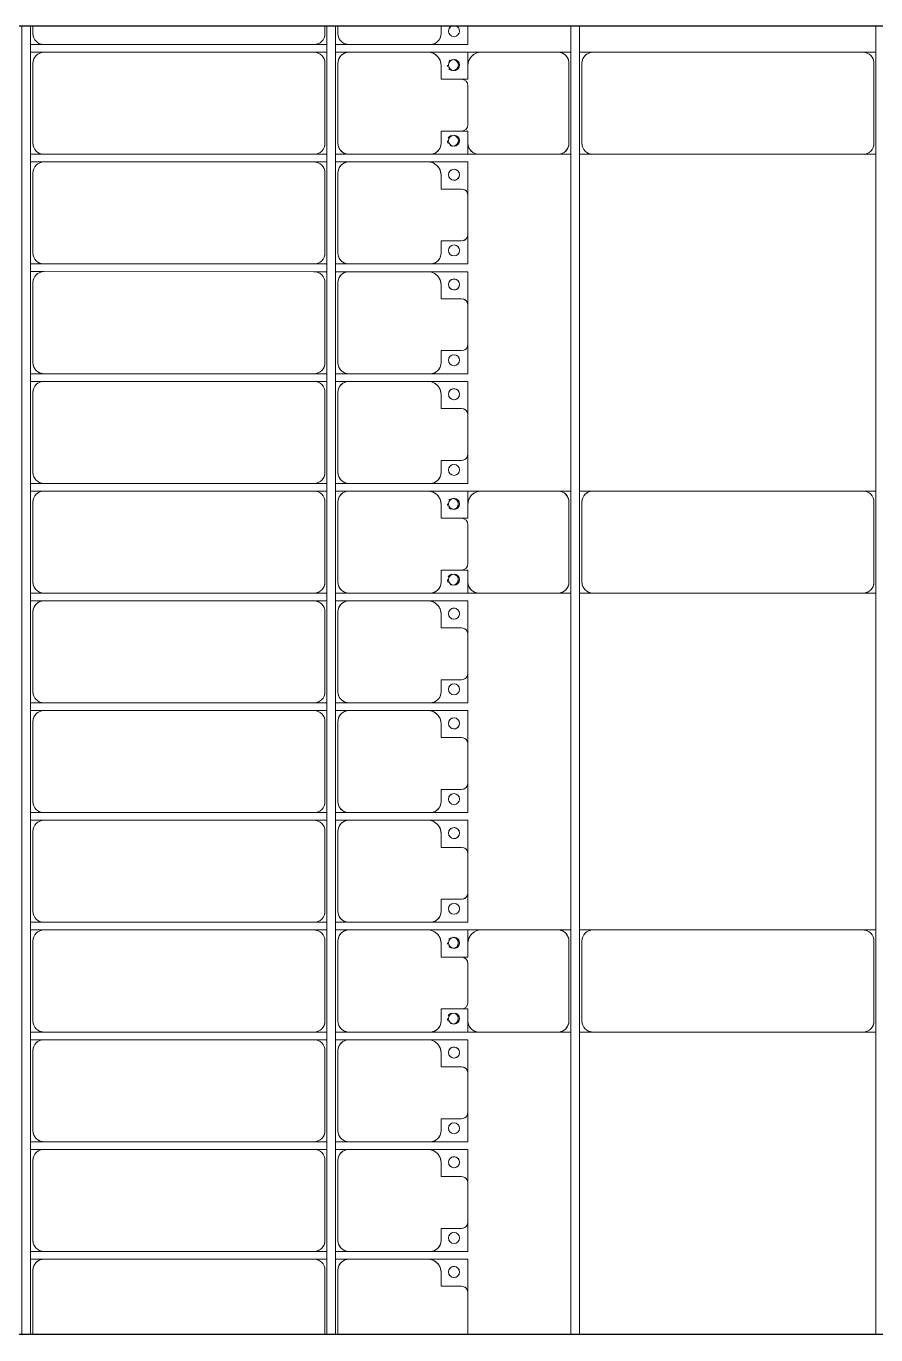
# Model space of a CAD drawing. Header units: millimetres. Extents: x -533732 to -130507, y -117886 to -23954.
# Drawn here: x -453941 to -450069, y -83748 to -77785 of the extents above; entities that cross this region are included whole.
import ezdxf

# ---------------------------------------------------------------- set-up
doc = ezdxf.new("R2010")
doc.units = ezdxf.units.MM
doc.layers.add('A-GENM', color=13, linetype='Continuous', lineweight=9)
doc.layers.add('S-BEAM', color=12, linetype='Continuous', lineweight=9)

# ---------------------------------------------------------------- blocks, each defined once
blk = doc.blocks.new('Dai phao do pin - DẢI PHAO ĐỠ PIN-V73-BỐ TRÍ KHUNG KẾT CẤU BÈ PIN 06')
at = {"layer": 'A-GENM', "color": 7}
for p, q in [((-1312.2, 241.6), (-1129.7, 241.6)), ((-1129.7, 241.6), (-1312.2, 241.6)), ((-779.7, 241.6), (-1129.7, 241.6)), ((-779.7, 241.6), (-721.1, 241.6)), ((-779.7, 241.6), (-721.1, 241.6)), ((-681.1, 241.6), (-620.3, 241.6)), ((-681.1, 241.6), (-620.3, 241.6)), ((610.3, 241.6), (-620.3, 241.6)), ((610.3, 241.6), (668.9, 241.6)), ((610.3, 241.6), (668.9, 241.6)), ((-1189.7, 181.6), (-1189.7, 118.2)), ((-729.7, -173.4), (-729.7, 191.6)), ((-670.3, 191.6), (-670.3, -173.4)), ((660.3, -173.4), (660.3, 191.6)), ((-1189.7, 118.2), (-1219.7, 118.2)), ((-1219.7, -118.2), (-1189.7, -118.2)), ((-1189.7, -118.2), (-1189.7, -173.4)), ((-1139.7, -223.4), (-1312.2, -223.4)), ((-1312.2, -223.4), (-1139.7, -223.4)), ((-1139.7, -223.4), (-779.7, -223.4)), ((-721.1, -223.4), (-779.7, -223.4)), ((-721.1, -223.4), (-779.7, -223.4)), ((-620.3, -223.4), (-681.1, -223.4)), ((-620.3, -223.4), (-681.1, -223.4)), ((-620.3, -223.4), (610.3, -223.4)), ((668.9, -223.4), (610.3, -223.4)), ((668.9, -223.4), (610.3, -223.4))]:
    blk.add_line(p, q, dxfattribs=at)
for centre, radius, start, end in [((-1129.7, 181.6), 60, 90, 180), ((-779.7, 191.6), 50, 360, 90), ((-779.7, 191.6), 50, 360, 75), ((-620.3, 191.6), 50, 90, 180), ((-620.3, 191.6), 50, 105, 135), ((610.3, 191.6), 50, 360, 90), ((610.3, 191.6), 50, 60, 90), ((-1258.6, 183.2), 25, 180, 195), ((-1258.6, 183.2), 25, 180, 195), ((-1258.6, 183.2), 25, 120, 135), ((-1258.6, 183.2), 25, 120, 135), ((-1258.6, 183.2), 25, 0, 90), ((-1258.6, 183.2), 25, 270, 360), ((-1258.6, 183.2), 25, 0, 75), ((-1258.6, 183.2), 25, 330, 360), ((-1129.7, 181.6), 60, 120, 180), ((-620.3, 191.6), 50, 151.54165, 180), ((610.3, 191.6), 50, 15, 28.46526), ((-1258.6, 183.2), 25, 225, 255), ((-1258.6, 183.2), 25, 225, 255), ((-1258.6, 183.2), 25, 270, 300), ((-1258.6, -161.8), 25, 180, 210), ((-1258.6, -161.8), 25, 180, 210), ((-1258.6, -161.8), 25, 105, 150), ((-1258.6, -161.8), 25, 105, 150), ((-1258.6, -161.8), 25, 270, 0), ((-1258.6, -161.8), 25, 0, 75), ((-1258.6, -161.8), 25, 0, 75), ((-1258.6, -161.8), 25, 285, 360), ((-1139.7, -173.4), 50, 180, 270), ((-1139.7, -173.4), 50, 180, 255), ((-779.7, -173.4), 50, 270, 360), ((-779.7, -173.4), 50, 285, 360), ((-620.3, -173.4), 50, 180, 270), ((-620.3, -173.4), 50, 180, 210), ((610.3, -173.4), 50, 270, 360), ((610.3, -173.4), 50, 330, 360), ((-1258.6, -161.8), 25, 240, 255), ((-1258.6, -161.8), 25, 240, 255), ((-620.3, -173.4), 50, 240, 270), ((610.3, -173.4), 50, 285, 300)]:
    blk.add_arc(centre, radius, start, end, dxfattribs=at)
blk = doc.blocks.new('Dai phao do pin - DẢI PHAO ĐỠ PIN-V75-BỐ TRÍ KHUNG KẾT CẤU BÈ PIN 06')
at = {"layer": 'A-GENM', "color": 7}
for p, q in [((-1312.2, 241.6), (-1129.7, 241.6)), ((-1129.7, 241.6), (-1312.2, 241.6)), ((-779.7, 241.6), (-1129.7, 241.6)), ((-779.7, 241.6), (-721.1, 241.6)), ((-779.7, 241.6), (-721.1, 241.6)), ((-681.1, 241.6), (-620.3, 241.6)), ((-681.1, 241.6), (-620.3, 241.6)), ((610.3, 241.6), (-620.3, 241.6)), ((610.3, 241.6), (668.9, 241.6)), ((610.3, 241.6), (668.9, 241.6)), ((-1189.7, 181.6), (-1189.7, 118.2)), ((-729.7, -173.4), (-729.7, 191.6)), ((-670.3, 191.6), (-670.3, -173.4)), ((660.3, -173.4), (660.3, 191.6)), ((-1189.7, 118.2), (-1219.7, 118.2)), ((-1219.7, -118.2), (-1189.7, -118.2)), ((-1189.7, -118.2), (-1189.7, -173.4)), ((-1139.7, -223.4), (-1312.2, -223.4)), ((-1312.2, -223.4), (-1139.7, -223.4)), ((-1139.7, -223.4), (-779.7, -223.4)), ((-721.1, -223.4), (-779.7, -223.4)), ((-721.1, -223.4), (-779.7, -223.4)), ((-620.3, -223.4), (-681.1, -223.4)), ((-620.3, -223.4), (-681.1, -223.4)), ((-620.3, -223.4), (610.3, -223.4)), ((668.9, -223.4), (610.3, -223.4)), ((668.9, -223.4), (610.3, -223.4))]:
    blk.add_line(p, q, dxfattribs=at)
for centre, radius, start, end in [((-1129.7, 181.6), 60, 90, 180), ((-779.7, 191.6), 50, 360, 90), ((-779.7, 191.6), 50, 360, 75), ((-620.3, 191.6), 50, 90, 180), ((-620.3, 191.6), 50, 105, 135), ((610.3, 191.6), 50, 360, 90), ((610.3, 191.6), 50, 60, 90), ((-1258.6, 183.2), 25, 180, 195), ((-1258.6, 183.2), 25, 180, 195), ((-1258.6, 183.2), 25, 120, 135), ((-1258.6, 183.2), 25, 120, 135), ((-1258.6, 183.2), 25, 0, 90), ((-1258.6, 183.2), 25, 270, 360), ((-1258.6, 183.2), 25, 0, 75), ((-1258.6, 183.2), 25, 330, 360), ((-1129.7, 181.6), 60, 120, 180), ((-620.3, 191.6), 50, 150, 180), ((610.3, 191.6), 50, 15, 30), ((-1258.6, 183.2), 25, 225, 255), ((-1258.6, 183.2), 25, 225, 255), ((-1258.6, 183.2), 25, 270, 300), ((-1258.6, -161.8), 25, 180, 210), ((-1258.6, -161.8), 25, 180, 210), ((-1258.6, -161.8), 25, 105, 150), ((-1258.6, -161.8), 25, 105, 150), ((-1258.6, -161.8), 25, 270, 0), ((-1258.6, -161.8), 25, 0, 75), ((-1258.6, -161.8), 25, 0, 75), ((-1258.6, -161.8), 25, 285, 360), ((-1139.7, -173.4), 50, 180, 270), ((-1139.7, -173.4), 50, 180, 255), ((-779.7, -173.4), 50, 270, 360), ((-779.7, -173.4), 50, 285, 360), ((-620.3, -173.4), 50, 180, 270), ((-620.3, -173.4), 50, 180, 210), ((610.3, -173.4), 50, 270, 360), ((610.3, -173.4), 50, 330, 360), ((-1258.6, -161.8), 25, 240, 255), ((-1258.6, -161.8), 25, 240, 255), ((-620.3, -173.4), 50, 240, 270), ((610.3, -173.4), 50, 285, 300)]:
    blk.add_arc(centre, radius, start, end, dxfattribs=at)
blk = doc.blocks.new('Dai phao do pin - DẢI PHAO ĐỠ PIN-V77-BỐ TRÍ KHUNG KẾT CẤU BÈ PIN 06')
at = {"layer": 'A-GENM', "color": 7}
for p, q in [((-1312.2, 241.6), (-1129.7, 241.6)), ((-1129.7, 241.6), (-1312.2, 241.6)), ((-779.7, 241.6), (-1129.7, 241.6)), ((-779.7, 241.6), (-721.1, 241.6)), ((-779.7, 241.6), (-721.1, 241.6)), ((-681.1, 241.6), (-620.3, 241.6)), ((-681.1, 241.6), (-620.3, 241.6)), ((610.3, 241.6), (-620.3, 241.6)), ((610.3, 241.6), (668.9, 241.6)), ((610.3, 241.6), (668.9, 241.6)), ((-1189.7, 181.6), (-1189.7, 118.2)), ((-729.7, -173.4), (-729.7, 191.6)), ((-670.3, 191.6), (-670.3, -173.4)), ((660.3, -173.4), (660.3, 191.6)), ((-1189.7, 118.2), (-1219.7, 118.2)), ((-1219.7, -118.2), (-1189.7, -118.2)), ((-1189.7, -118.2), (-1189.7, -173.4)), ((-1139.7, -223.4), (-1312.2, -223.4)), ((-1312.2, -223.4), (-1139.7, -223.4)), ((-1139.7, -223.4), (-779.7, -223.4)), ((-721.1, -223.4), (-779.7, -223.4)), ((-721.1, -223.4), (-779.7, -223.4)), ((-620.3, -223.4), (-681.1, -223.4)), ((-620.3, -223.4), (-681.1, -223.4)), ((-620.3, -223.4), (610.3, -223.4)), ((668.9, -223.4), (610.3, -223.4)), ((668.9, -223.4), (610.3, -223.4))]:
    blk.add_line(p, q, dxfattribs=at)
for centre, radius, start, end in [((-1129.7, 181.6), 60, 90, 180), ((-779.7, 191.6), 50, 360, 90), ((-779.7, 191.6), 50, 360, 75), ((-620.3, 191.6), 50, 90, 180), ((-620.3, 191.6), 50, 105, 135), ((610.3, 191.6), 50, 360, 90), ((610.3, 191.6), 50, 60, 90), ((-1258.6, 183.2), 25, 180, 195), ((-1258.6, 183.2), 25, 180, 195), ((-1258.6, 183.2), 25, 120, 135), ((-1258.6, 183.2), 25, 120, 135), ((-1258.6, 183.2), 25, 0, 90), ((-1258.6, 183.2), 25, 270, 360), ((-1258.6, 183.2), 25, 0, 75), ((-1258.6, 183.2), 25, 330, 360), ((-1129.7, 181.6), 60, 120, 180), ((-620.3, 191.6), 50, 150, 180), ((610.3, 191.6), 50, 15, 30), ((-1258.6, 183.2), 25, 225, 255), ((-1258.6, 183.2), 25, 225, 255), ((-1258.6, 183.2), 25, 270, 300), ((-1258.6, -161.8), 25, 180, 210), ((-1258.6, -161.8), 25, 180, 210), ((-1258.6, -161.8), 25, 105, 150), ((-1258.6, -161.8), 25, 105, 150), ((-1258.6, -161.8), 25, 270, 0), ((-1258.6, -161.8), 25, 0, 75), ((-1258.6, -161.8), 25, 0, 75), ((-1258.6, -161.8), 25, 285, 360), ((-1139.7, -173.4), 50, 180, 270), ((-1139.7, -173.4), 50, 180, 255), ((-779.7, -173.4), 50, 270, 360), ((-779.7, -173.4), 50, 285, 360), ((-620.3, -173.4), 50, 180, 270), ((-620.3, -173.4), 50, 180, 210), ((610.3, -173.4), 50, 270, 360), ((610.3, -173.4), 50, 330, 360), ((-1258.6, -161.8), 25, 240, 255), ((-1258.6, -161.8), 25, 240, 255), ((-620.3, -173.4), 50, 240, 270), ((610.3, -173.4), 50, 285, 300)]:
    blk.add_arc(centre, radius, start, end, dxfattribs=at)
blk = doc.blocks.new('Dải phao đi lại kèm đỡ invester - DẢI PHAO ĐI LẠI-18522-BỐ TRÍ KHUNG KẾT CẤU BÈ PIN 06')
at = {"layer": 'A-GENM', "color": 7}
for p, q in [((45640, 1312.2), (45723.4, 1312.2)), ((45723.4, 1312.2), (45640, 1312.2)), ((45723.4, 1312.2), (45723.4, 1139.7)), ((45723.4, 1139.7), (45723.4, 1312.2)), ((45758.4, 1312.2), (45818.4, 1312.2)), ((45758.4, 1129.7), (45758.4, 1312.2)), ((45758.4, 1312.2), (45758.4, 1129.7)), ((45818.4, 1312.2), (45758.4, 1312.2)), ((46088.2, 1312.2), (45911.8, 1312.2)), ((46173.4, 1312.2), (46223.4, 1312.2)), ((46223.4, 1312.2), (46173.4, 1312.2)), ((46223.4, 1312.2), (46223.4, 1139.7)), ((46223.4, 1139.7), (46223.4, 1312.2)), ((46258.4, 1312.2), (46411.8, 1312.2)), ((46258.4, 1129.7), (46258.4, 1312.2)), ((46258.4, 1312.2), (46258.4, 1129.7)), ((46411.8, 1312.2), (46258.4, 1312.2)), ((46588.2, 1312.2), (46411.8, 1312.2)), ((46588.2, 1312.2), (46723.4, 1312.2)), ((46723.4, 1312.2), (46588.2, 1312.2)), ((46723.4, 1312.2), (46723.4, 1139.7)), ((46723.4, 1139.7), (46723.4, 1312.2)), ((46758.4, 1312.2), (46911.8, 1312.2)), ((46758.4, 1129.7), (46758.4, 1312.2)), ((46758.4, 1312.2), (46758.4, 1129.7)), ((46911.8, 1312.2), (46758.4, 1312.2)), ((47088.2, 1312.2), (46911.8, 1312.2)), ((47088.2, 1312.2), (47223.4, 1312.2)), ((47223.4, 1312.2), (47088.2, 1312.2)), ((47223.4, 1312.2), (47223.4, 1139.7)), ((47223.4, 1139.7), (47223.4, 1312.2)), ((47258.4, 1312.2), (47411.8, 1312.2)), ((47258.4, 1129.7), (47258.4, 1312.2)), ((47258.4, 1312.2), (47258.4, 1129.7)), ((47411.8, 1312.2), (47258.4, 1312.2)), ((47588.2, 1312.2), (47411.8, 1312.2)), ((47588.2, 1312.2), (47723.4, 1312.2)), ((47723.4, 1312.2), (47588.2, 1312.2)), ((47723.4, 1312.2), (47723.4, 1139.7)), ((47723.4, 1139.7), (47723.4, 1312.2)), ((47758.4, 1312.2), (47818.4, 1312.2)), ((47758.4, 1129.7), (47758.4, 1312.2)), ((47758.4, 1312.2), (47758.4, 1129.7)), ((47818.4, 1312.2), (47758.4, 1312.2)), ((48088.2, 1312.2), (47911.8, 1312.2)), ((48173.4, 1312.2), (48223.4, 1312.2)), ((48223.4, 1312.2), (48173.4, 1312.2)), ((48223.4, 1312.2), (48223.4, 1139.7)), ((48223.4, 1139.7), (48223.4, 1312.2)), ((48258.4, 1312.2), (48411.8, 1312.2)), ((48258.4, 1129.7), (48258.4, 1312.2)), ((48258.4, 1312.2), (48258.4, 1129.7)), ((48411.8, 1312.2), (48258.4, 1312.2)), ((48588.2, 1312.2), (48411.8, 1312.2)), ((48588.2, 1312.2), (48723.4, 1312.2)), ((48723.4, 1312.2), (48588.2, 1312.2)), ((48723.4, 1312.2), (48723.4, 1139.7)), ((48723.4, 1139.7), (48723.4, 1312.2)), ((48758.4, 1312.2), (48911.8, 1312.2)), ((48758.4, 1129.7), (48758.4, 1312.2)), ((48758.4, 1312.2), (48758.4, 1129.7)), ((48911.8, 1312.2), (48758.4, 1312.2)), ((49088.2, 1312.2), (48911.8, 1312.2)), ((49088.2, 1312.2), (49223.4, 1312.2)), ((49223.4, 1312.2), (49088.2, 1312.2)), ((49223.4, 1312.2), (49223.4, 1139.7)), ((49223.4, 1139.7), (49223.4, 1312.2)), ((49258.4, 1312.2), (49411.8, 1312.2)), ((49258.4, 1129.7), (49258.4, 1312.2)), ((49258.4, 1312.2), (49258.4, 1129.7)), ((49411.8, 1312.2), (49258.4, 1312.2)), ((49588.2, 1312.2), (49411.8, 1312.2)), ((49588.2, 1312.2), (49723.4, 1312.2)), ((49723.4, 1312.2), (49588.2, 1312.2)), ((49723.4, 1312.2), (49723.4, 1139.7)), ((49723.4, 1139.7), (49723.4, 1312.2)), ((49758.4, 1312.2), (49818.4, 1312.2)), ((49758.4, 1129.7), (49758.4, 1312.2)), ((49758.4, 1312.2), (49758.4, 1129.7)), ((49818.4, 1312.2), (49758.4, 1312.2)), ((50088.2, 1312.2), (49911.8, 1312.2)), ((50173.4, 1312.2), (50223.4, 1312.2)), ((50223.4, 1312.2), (50173.4, 1312.2)), ((50223.4, 1312.2), (50223.4, 1139.7)), ((50223.4, 1139.7), (50223.4, 1312.2)), ((50258.4, 1312.2), (50411.8, 1312.2)), ((50258.4, 1129.7), (50258.4, 1312.2)), ((50258.4, 1312.2), (50258.4, 1129.7)), ((50411.8, 1312.2), (50258.4, 1312.2)), ((50588.2, 1312.2), (50411.8, 1312.2)), ((50588.2, 1312.2), (50723.4, 1312.2)), ((50723.4, 1312.2), (50588.2, 1312.2)), ((50723.4, 1312.2), (50723.4, 1139.7)), ((50723.4, 1139.7), (50723.4, 1312.2)), ((50758.4, 1312.2), (50911.8, 1312.2)), ((50758.4, 1129.7), (50758.4, 1312.2)), ((50758.4, 1312.2), (50758.4, 1129.7)), ((50911.8, 1312.2), (50758.4, 1312.2)), ((51088.2, 1312.2), (50911.8, 1312.2)), ((51088.2, 1312.2), (51223.4, 1312.2)), ((51223.4, 1312.2), (51088.2, 1312.2)), ((51223.4, 1312.2), (51223.4, 1139.7)), ((51223.4, 1139.7), (51223.4, 1312.2)), ((51258.4, 1312.2), (51411.8, 1312.2)), ((51258.4, 1129.7), (51258.4, 1312.2)), ((51258.4, 1312.2), (51258.4, 1129.7)), ((51411.8, 1312.2), (51258.4, 1312.2)), ((51588.2, 1312.2), (51411.8, 1312.2)), ((51588.2, 1312.2), (51600, 1312.2)), ((51600, 1312.2), (51588.2, 1312.2)), ((45881.8, 1282.2), (45881.8, 1189.7)), ((46118.2, 1189.7), (46118.2, 1282.2)), ((46381.8, 1282.2), (46381.8, 1189.7)), ((46618.2, 1189.7), (46618.2, 1282.2)), ((46881.8, 1282.2), (46881.8, 1189.7)), ((47118.2, 1189.7), (47118.2, 1282.2)), ((47381.8, 1282.2), (47381.8, 1189.7)), ((47618.2, 1189.7), (47618.2, 1282.2)), ((47881.8, 1282.2), (47881.8, 1189.7)), ((48118.2, 1189.7), (48118.2, 1282.2)), ((48381.8, 1282.2), (48381.8, 1189.7)), ((48618.2, 1189.7), (48618.2, 1282.2)), ((48881.8, 1282.2), (48881.8, 1189.7)), ((49118.2, 1189.7), (49118.2, 1282.2)), ((49381.8, 1282.2), (49381.8, 1189.7)), ((49618.2, 1189.7), (49618.2, 1282.2)), ((49881.8, 1282.2), (49881.8, 1189.7)), ((50118.2, 1189.7), (50118.2, 1282.2)), ((50381.8, 1282.2), (50381.8, 1189.7)), ((50618.2, 1189.7), (50618.2, 1282.2)), ((50881.8, 1282.2), (50881.8, 1189.7)), ((51118.2, 1189.7), (51118.2, 1282.2)), ((51381.8, 1282.2), (51381.8, 1189.7)), ((45673.4, 1189.7), (45640, 1189.7)), ((45723.4, 769.7), (45723.4, 1139.7)), ((45881.8, 1189.7), (45818.4, 1189.7)), ((46173.4, 1189.7), (46118.2, 1189.7)), ((46223.4, 769.7), (46223.4, 1139.7)), ((46381.8, 1189.7), (46318.4, 1189.7)), ((46673.4, 1189.7), (46618.2, 1189.7)), ((46723.4, 769.7), (46723.4, 1139.7)), ((46881.8, 1189.7), (46818.4, 1189.7)), ((47173.4, 1189.7), (47118.2, 1189.7)), ((47223.4, 769.7), (47223.4, 1139.7)), ((47381.8, 1189.7), (47318.4, 1189.7)), ((47673.4, 1189.7), (47618.2, 1189.7)), ((47723.4, 769.7), (47723.4, 1139.7)), ((47881.8, 1189.7), (47818.4, 1189.7)), ((48173.4, 1189.7), (48118.2, 1189.7)), ((48223.4, 769.7), (48223.4, 1139.7)), ((48381.8, 1189.7), (48318.4, 1189.7)), ((48673.4, 1189.7), (48618.2, 1189.7)), ((48723.4, 769.7), (48723.4, 1139.7)), ((48881.8, 1189.7), (48818.4, 1189.7)), ((49173.4, 1189.7), (49118.2, 1189.7)), ((49223.4, 769.7), (49223.4, 1139.7)), ((49381.8, 1189.7), (49318.4, 1189.7)), ((49673.4, 1189.7), (49618.2, 1189.7)), ((49723.4, 769.7), (49723.4, 1139.7)), ((49881.8, 1189.7), (49818.4, 1189.7)), ((50173.4, 1189.7), (50118.2, 1189.7)), ((50223.4, 769.7), (50223.4, 1139.7)), ((50381.8, 1189.7), (50318.4, 1189.7)), ((50673.4, 1189.7), (50618.2, 1189.7)), ((50723.4, 769.7), (50723.4, 1139.7)), ((50881.8, 1189.7), (50818.4, 1189.7)), ((51173.4, 1189.7), (51118.2, 1189.7)), ((51223.4, 769.7), (51223.4, 1139.7)), ((51381.8, 1189.7), (51318.4, 1189.7)), ((45758.4, 1129.7), (45758.4, 769.7)), ((46258.4, 1129.7), (46258.4, 769.7)), ((46758.4, 1129.7), (46758.4, 769.7)), ((47258.4, 1129.7), (47258.4, 769.7)), ((47758.4, 1129.7), (47758.4, 769.7)), ((48258.4, 1129.7), (48258.4, 769.7)), ((48758.4, 1129.7), (48758.4, 769.7)), ((49258.4, 1129.7), (49258.4, 769.7)), ((49758.4, 1129.7), (49758.4, 769.7)), ((50258.4, 1129.7), (50258.4, 769.7)), ((50758.4, 1129.7), (50758.4, 769.7)), ((51258.4, 1129.7), (51258.4, 769.7)), ((45640, 719.7), (45673.4, 719.7)), ((45723.4, 769.7), (45723.4, 708.9)), ((45723.4, 769.7), (45723.4, 708.9)), ((45758.4, 708.9), (45758.4, 769.7)), ((45758.4, 708.9), (45758.4, 769.7)), ((45808.4, 719.7), (46173.4, 719.7)), ((46223.4, 769.7), (46223.4, 708.9)), ((46223.4, 769.7), (46223.4, 708.9)), ((46258.4, 708.9), (46258.4, 769.7)), ((46258.4, 708.9), (46258.4, 769.7)), ((46308.4, 719.7), (46673.4, 719.7)), ((46723.4, 769.7), (46723.4, 708.9)), ((46723.4, 769.7), (46723.4, 708.9)), ((46758.4, 708.9), (46758.4, 769.7)), ((46758.4, 708.9), (46758.4, 769.7)), ((46808.4, 719.7), (47173.4, 719.7)), ((47223.4, 769.7), (47223.4, 708.9)), ((47223.4, 769.7), (47223.4, 708.9)), ((47258.4, 708.9), (47258.4, 769.7)), ((47258.4, 708.9), (47258.4, 769.7)), ((47308.4, 719.7), (47673.4, 719.7)), ((47723.4, 769.7), (47723.4, 708.9)), ((47723.4, 769.7), (47723.4, 708.9)), ((47758.4, 708.9), (47758.4, 769.7)), ((47758.4, 708.9), (47758.4, 769.7)), ((47808.4, 719.7), (48173.4, 719.7)), ((48223.4, 769.7), (48223.4, 708.9)), ((48223.4, 769.7), (48223.4, 708.9)), ((48258.4, 708.9), (48258.4, 769.7)), ((48258.4, 708.9), (48258.4, 769.7)), ((48308.4, 719.7), (48673.4, 719.7)), ((48723.4, 769.7), (48723.4, 708.9)), ((48723.4, 769.7), (48723.4, 708.9)), ((48758.4, 708.9), (48758.4, 769.7)), ((48758.4, 708.9), (48758.4, 769.7)), ((48808.4, 719.7), (49173.4, 719.7)), ((49223.4, 769.7), (49223.4, 708.9)), ((49223.4, 769.7), (49223.4, 708.9)), ((49258.4, 708.9), (49258.4, 769.7)), ((49258.4, 708.9), (49258.4, 769.7)), ((49308.4, 719.7), (49673.4, 719.7)), ((49723.4, 769.7), (49723.4, 708.9)), ((49723.4, 769.7), (49723.4, 708.9)), ((49758.4, 708.9), (49758.4, 769.7)), ((49758.4, 708.9), (49758.4, 769.7)), ((49808.4, 719.7), (50173.4, 719.7)), ((50223.4, 769.7), (50223.4, 708.9)), ((50223.4, 769.7), (50223.4, 708.9)), ((50258.4, 708.9), (50258.4, 769.7)), ((50258.4, 708.9), (50258.4, 769.7)), ((50308.4, 719.7), (50673.4, 719.7)), ((50723.4, 769.7), (50723.4, 708.9)), ((50723.4, 769.7), (50723.4, 708.9)), ((50758.4, 708.9), (50758.4, 769.7)), ((50758.4, 708.9), (50758.4, 769.7)), ((50808.4, 719.7), (51173.4, 719.7)), ((51223.4, 769.7), (51223.4, 708.9)), ((51223.4, 769.7), (51223.4, 708.9)), ((51258.4, 708.9), (51258.4, 769.7)), ((51258.4, 708.9), (51258.4, 769.7)), ((51308.4, 719.7), (51600, 719.7)), ((45673.4, 660.3), (45640, 660.3)), ((45723.4, 668.9), (45723.4, 610.3)), ((45723.4, 668.9), (45723.4, 610.3)), ((45758.4, 610.3), (45758.4, 668.9)), ((45758.4, 610.3), (45758.4, 668.9)), ((46173.4, 660.3), (45808.4, 660.3)), ((46223.4, 668.9), (46223.4, 610.3)), ((46223.4, 668.9), (46223.4, 610.3)), ((46258.4, 610.3), (46258.4, 668.9)), ((46258.4, 610.3), (46258.4, 668.9)), ((46673.4, 660.3), (46308.4, 660.3)), ((46723.4, 668.9), (46723.4, 610.3)), ((46723.4, 668.9), (46723.4, 610.3)), ((46758.4, 610.3), (46758.4, 668.9)), ((46758.4, 610.3), (46758.4, 668.9)), ((47173.4, 660.3), (46808.4, 660.3)), ((47223.4, 668.9), (47223.4, 610.3)), ((47223.4, 668.9), (47223.4, 610.3)), ((47258.4, 610.3), (47258.4, 668.9)), ((47258.4, 610.3), (47258.4, 668.9)), ((47673.4, 660.3), (47308.4, 660.3)), ((47723.4, 668.9), (47723.4, 610.3)), ((47723.4, 668.9), (47723.4, 610.3)), ((47758.4, 610.3), (47758.4, 668.9)), ((47758.4, 610.3), (47758.4, 668.9)), ((48173.4, 660.3), (47808.4, 660.3)), ((48223.4, 668.9), (48223.4, 610.3)), ((48223.4, 668.9), (48223.4, 610.3)), ((48258.4, 610.3), (48258.4, 668.9)), ((48258.4, 610.3), (48258.4, 668.9)), ((48673.4, 660.3), (48308.4, 660.3)), ((48723.4, 668.9), (48723.4, 610.3)), ((48723.4, 668.9), (48723.4, 610.3)), ((48758.4, 610.3), (48758.4, 668.9)), ((48758.4, 610.3), (48758.4, 668.9)), ((49173.4, 660.3), (48808.4, 660.3)), ((49223.4, 668.9), (49223.4, 610.3)), ((49223.4, 668.9), (49223.4, 610.3)), ((49258.4, 610.3), (49258.4, 668.9)), ((49258.4, 610.3), (49258.4, 668.9)), ((49673.4, 660.3), (49308.4, 660.3)), ((49723.4, 668.9), (49723.4, 610.3)), ((49723.4, 668.9), (49723.4, 610.3)), ((49758.4, 610.3), (49758.4, 668.9)), ((49758.4, 610.3), (49758.4, 668.9)), ((50173.4, 660.3), (49808.4, 660.3)), ((50223.4, 668.9), (50223.4, 610.3)), ((50223.4, 668.9), (50223.4, 610.3)), ((50258.4, 610.3), (50258.4, 668.9)), ((50258.4, 610.3), (50258.4, 668.9)), ((50673.4, 660.3), (50308.4, 660.3)), ((50723.4, 668.9), (50723.4, 610.3)), ((50723.4, 668.9), (50723.4, 610.3)), ((50758.4, 610.3), (50758.4, 668.9)), ((50758.4, 610.3), (50758.4, 668.9)), ((51173.4, 660.3), (50808.4, 660.3)), ((51223.4, 668.9), (51223.4, 610.3)), ((51223.4, 668.9), (51223.4, 610.3)), ((51258.4, 610.3), (51258.4, 668.9)), ((51258.4, 610.3), (51258.4, 668.9)), ((51600, 660.3), (51308.4, 660.3)), ((45723.4, -620.3), (45723.4, 610.3)), ((45758.4, 610.3), (45758.4, -620.3)), ((46223.4, -620.3), (46223.4, 610.3)), ((46258.4, 610.3), (46258.4, -620.3)), ((46723.4, -620.3), (46723.4, 610.3)), ((46758.4, 610.3), (46758.4, -620.3)), ((47223.4, -620.3), (47223.4, 610.3)), ((47258.4, 610.3), (47258.4, -620.3)), ((47723.4, -620.3), (47723.4, 610.3)), ((47758.4, 610.3), (47758.4, -620.3)), ((48223.4, -620.3), (48223.4, 610.3)), ((48258.4, 610.3), (48258.4, -620.3)), ((48723.4, -620.3), (48723.4, 610.3)), ((48758.4, 610.3), (48758.4, -620.3)), ((49223.4, -620.3), (49223.4, 610.3)), ((49258.4, 610.3), (49258.4, -620.3)), ((49723.4, -620.3), (49723.4, 610.3)), ((49758.4, 610.3), (49758.4, -620.3)), ((50223.4, -620.3), (50223.4, 610.3)), ((50258.4, 610.3), (50258.4, -620.3)), ((50723.4, -620.3), (50723.4, 610.3)), ((50758.4, 610.3), (50758.4, -620.3)), ((51223.4, -620.3), (51223.4, 610.3)), ((51258.4, 610.3), (51258.4, -620.3)), ((45723.4, -620.3), (45723.4, -681.1)), ((45723.4, -620.3), (45723.4, -681.1)), ((45758.4, -681.1), (45758.4, -620.3)), ((45758.4, -681.1), (45758.4, -620.3)), ((46223.4, -620.3), (46223.4, -681.1)), ((46223.4, -620.3), (46223.4, -681.1)), ((46258.4, -681.1), (46258.4, -620.3)), ((46258.4, -681.1), (46258.4, -620.3)), ((46723.4, -620.3), (46723.4, -681.1)), ((46723.4, -620.3), (46723.4, -681.1)), ((46758.4, -681.1), (46758.4, -620.3)), ((46758.4, -681.1), (46758.4, -620.3)), ((47223.4, -620.3), (47223.4, -681.1)), ((47223.4, -620.3), (47223.4, -681.1)), ((47258.4, -681.1), (47258.4, -620.3)), ((47258.4, -681.1), (47258.4, -620.3)), ((47723.4, -620.3), (47723.4, -681.1)), ((47723.4, -620.3), (47723.4, -681.1)), ((47758.4, -681.1), (47758.4, -620.3)), ((47758.4, -681.1), (47758.4, -620.3)), ((48223.4, -620.3), (48223.4, -681.1)), ((48223.4, -620.3), (48223.4, -681.1)), ((48258.4, -681.1), (48258.4, -620.3)), ((48258.4, -681.1), (48258.4, -620.3)), ((48723.4, -620.3), (48723.4, -681.1)), ((48723.4, -620.3), (48723.4, -681.1)), ((48758.4, -681.1), (48758.4, -620.3)), ((48758.4, -681.1), (48758.4, -620.3)), ((49223.4, -620.3), (49223.4, -681.1)), ((49223.4, -620.3), (49223.4, -681.1)), ((49258.4, -681.1), (49258.4, -620.3)), ((49258.4, -681.1), (49258.4, -620.3)), ((49723.4, -620.3), (49723.4, -681.1)), ((49723.4, -620.3), (49723.4, -681.1)), ((49758.4, -681.1), (49758.4, -620.3)), ((49758.4, -681.1), (49758.4, -620.3)), ((50223.4, -620.3), (50223.4, -681.1)), ((50223.4, -620.3), (50223.4, -681.1)), ((50258.4, -681.1), (50258.4, -620.3)), ((50258.4, -681.1), (50258.4, -620.3)), ((50723.4, -620.3), (50723.4, -681.1)), ((50723.4, -620.3), (50723.4, -681.1)), ((50758.4, -681.1), (50758.4, -620.3)), ((50758.4, -681.1), (50758.4, -620.3)), ((51223.4, -620.3), (51223.4, -681.1)), ((51223.4, -620.3), (51223.4, -681.1)), ((51258.4, -681.1), (51258.4, -620.3)), ((51258.4, -681.1), (51258.4, -620.3)), ((45640, -670.3), (45673.4, -670.3)), ((45808.4, -670.3), (46173.4, -670.3)), ((46308.4, -670.3), (46673.4, -670.3)), ((46808.4, -670.3), (47173.4, -670.3)), ((47308.4, -670.3), (47673.4, -670.3)), ((47808.4, -670.3), (48173.4, -670.3)), ((48308.4, -670.3), (48673.4, -670.3)), ((48808.4, -670.3), (49173.4, -670.3)), ((49308.4, -670.3), (49673.4, -670.3)), ((49808.4, -670.3), (50173.4, -670.3)), ((50308.4, -670.3), (50673.4, -670.3)), ((50808.4, -670.3), (51173.4, -670.3)), ((51308.4, -670.3), (51600, -670.3))]:
    blk.add_line(p, q, dxfattribs=at)
for centre, radius, start, end in [((45911.8, 1282.2), 30, 90, 180), ((46088.2, 1282.2), 30, 0, 90), ((46411.8, 1282.2), 30, 90, 180), ((46588.2, 1282.2), 30, 360, 90), ((46911.8, 1282.2), 30, 90, 180), ((47088.2, 1282.2), 30, 0, 90), ((47411.8, 1282.2), 30, 90, 180), ((47588.2, 1282.2), 30, 0, 90), ((47911.8, 1282.2), 30, 90, 180), ((48088.2, 1282.2), 30, 0, 90), ((48411.8, 1282.2), 30, 90, 180), ((48588.2, 1282.2), 30, 0, 90), ((48911.8, 1282.2), 30, 90, 180), ((49088.2, 1282.2), 30, 0, 90), ((49411.8, 1282.2), 30, 90, 180), ((49588.2, 1282.2), 30, 0, 90), ((49911.8, 1282.2), 30, 90, 180), ((50088.2, 1282.2), 30, 0, 90), ((50411.8, 1282.2), 30, 90, 180), ((50588.2, 1282.2), 30, 0, 90), ((50911.8, 1282.2), 30, 90, 180), ((51088.2, 1282.2), 30, 360, 90), ((51411.8, 1282.2), 30, 90, 180), ((51588.2, 1282.2), 30, 60, 90), ((45661.8, 1248.6), 25, 90, 150), ((45661.8, 1248.6), 25, 90, 150), ((45661.8, 1248.6), 25, 270, 90), ((45661.8, 1248.6), 25, 270, 90), ((45816.8, 1248.6), 25, 90, 270), ((45816.8, 1248.6), 25, 90, 255), ((45816.8, 1248.6), 25, 270, 90), ((45816.8, 1248.6), 25, 300, 90), ((46161.8, 1248.6), 25, 90, 270), ((46161.8, 1248.6), 25, 90, 180), ((46161.8, 1248.6), 25, 270, 90), ((46161.8, 1248.6), 25, 270, 90), ((46316.8, 1248.6), 25, 90, 270), ((46316.8, 1248.6), 25, 90, 255), ((46316.8, 1248.6), 25, 270, 90), ((46316.8, 1248.6), 25, 300, 90), ((46411.8, 1282.2), 30, 105, 165), ((46411.8, 1282.2), 30, 135, 165), ((46411.8, 1282.2), 30, 135, 165), ((46588.2, 1282.2), 30, 60, 75), ((46588.2, 1282.2), 30, 15, 75), ((46588.2, 1282.2), 30, 60, 75), ((46588.2, 1282.2), 30, 15, 30), ((46588.2, 1282.2), 30, 15, 30), ((46661.8, 1248.6), 25, 90, 270), ((46661.8, 1248.6), 25, 90, 180), ((46661.8, 1248.6), 25, 270, 90), ((46661.8, 1248.6), 25, 270, 90), ((46816.8, 1248.6), 25, 90, 270), ((46816.8, 1248.6), 25, 90, 255), ((46816.8, 1248.6), 25, 270, 90), ((46816.8, 1248.6), 25, 300, 90), ((46911.8, 1282.2), 30, 105, 165), ((46911.8, 1282.2), 30, 135, 165), ((46911.8, 1282.2), 30, 135, 165), ((47088.2, 1282.2), 30, 60, 75), ((47088.2, 1282.2), 30, 15, 75), ((47088.2, 1282.2), 30, 60, 75), ((47088.2, 1282.2), 30, 15, 30), ((47088.2, 1282.2), 30, 15, 30), ((47161.8, 1248.6), 25, 90, 270), ((47161.8, 1248.6), 25, 90, 180), ((47161.8, 1248.6), 25, 270, 90), ((47161.8, 1248.6), 25, 270, 90), ((47316.8, 1248.6), 25, 90, 270), ((47316.8, 1248.6), 25, 90, 255), ((47316.8, 1248.6), 25, 270, 90), ((47316.8, 1248.6), 25, 300, 90), ((47411.8, 1282.2), 30, 105, 165), ((47411.8, 1282.2), 30, 135, 165), ((47411.8, 1282.2), 30, 135, 165), ((47588.2, 1282.2), 30, 60, 75), ((47588.2, 1282.2), 30, 15, 75), ((47588.2, 1282.2), 30, 60, 75), ((47588.2, 1282.2), 30, 15, 30), ((47588.2, 1282.2), 30, 15, 30), ((47661.8, 1248.6), 25, 90, 270), ((47661.8, 1248.6), 25, 90, 180), ((47661.8, 1248.6), 25, 270, 90), ((47661.8, 1248.6), 25, 270, 90), ((47816.8, 1248.6), 25, 90, 270), ((47816.8, 1248.6), 25, 90, 255), ((47816.8, 1248.6), 25, 270, 90), ((47816.8, 1248.6), 25, 300, 90), ((48161.8, 1248.6), 25, 90, 270), ((48161.8, 1248.6), 25, 90, 180), ((48161.8, 1248.6), 25, 270, 90), ((48161.8, 1248.6), 25, 270, 90), ((48316.8, 1248.6), 25, 90, 270), ((48316.8, 1248.6), 25, 90, 255), ((48316.8, 1248.6), 25, 270, 90), ((48316.8, 1248.6), 25, 300, 90), ((48411.8, 1282.2), 30, 105, 165), ((48411.8, 1282.2), 30, 135, 165), ((48411.8, 1282.2), 30, 135, 165), ((48588.2, 1282.2), 30, 60, 75), ((48588.2, 1282.2), 30, 15, 75), ((48588.2, 1282.2), 30, 60, 75), ((48588.2, 1282.2), 30, 15, 30), ((48588.2, 1282.2), 30, 15, 30), ((48661.8, 1248.6), 25, 90, 270), ((48661.8, 1248.6), 25, 90, 180), ((48661.8, 1248.6), 25, 270, 90), ((48661.8, 1248.6), 25, 270, 90), ((48816.8, 1248.6), 25, 90, 270), ((48816.8, 1248.6), 25, 90, 255), ((48816.8, 1248.6), 25, 270, 90), ((48816.8, 1248.6), 25, 300, 90), ((48911.8, 1282.2), 30, 105, 165), ((48911.8, 1282.2), 30, 135, 165), ((48911.8, 1282.2), 30, 135, 165), ((49088.2, 1282.2), 30, 60, 75), ((49088.2, 1282.2), 30, 15, 75), ((49088.2, 1282.2), 30, 60, 75), ((49088.2, 1282.2), 30, 15, 30), ((49088.2, 1282.2), 30, 15, 30), ((49161.8, 1248.6), 25, 90, 270), ((49161.8, 1248.6), 25, 90, 180), ((49161.8, 1248.6), 25, 270, 90), ((49161.8, 1248.6), 25, 270, 90), ((49316.8, 1248.6), 25, 90, 270), ((49316.8, 1248.6), 25, 90, 255), ((49316.8, 1248.6), 25, 270, 90), ((49316.8, 1248.6), 25, 300, 90), ((49411.8, 1282.2), 30, 105, 165), ((49411.8, 1282.2), 30, 135, 165), ((49411.8, 1282.2), 30, 135, 165), ((49588.2, 1282.2), 30, 60, 75), ((49588.2, 1282.2), 30, 15, 75), ((49588.2, 1282.2), 30, 60, 75), ((49588.2, 1282.2), 30, 15, 30), ((49588.2, 1282.2), 30, 15, 30), ((49661.8, 1248.6), 25, 90, 270), ((49661.8, 1248.6), 25, 90, 180), ((49661.8, 1248.6), 25, 270, 90), ((49661.8, 1248.6), 25, 270, 90), ((49816.8, 1248.6), 25, 90, 270), ((49816.8, 1248.6), 25, 90, 255), ((49816.8, 1248.6), 25, 270, 90), ((49816.8, 1248.6), 25, 300, 90), ((50161.8, 1248.6), 25, 90, 270), ((50161.8, 1248.6), 25, 90, 180), ((50161.8, 1248.6), 25, 270, 90), ((50161.8, 1248.6), 25, 270, 90), ((50316.8, 1248.6), 25, 90, 270), ((50316.8, 1248.6), 25, 90, 255), ((50316.8, 1248.6), 25, 270, 90), ((50316.8, 1248.6), 25, 300, 90), ((50411.8, 1282.2), 30, 105, 165), ((50411.8, 1282.2), 30, 135, 165), ((50411.8, 1282.2), 30, 135, 165), ((50588.2, 1282.2), 30, 60, 75), ((50588.2, 1282.2), 30, 15, 75), ((50588.2, 1282.2), 30, 60, 75), ((50588.2, 1282.2), 30, 15, 30), ((50588.2, 1282.2), 30, 15, 30), ((50661.8, 1248.6), 25, 90, 270), ((50661.8, 1248.6), 25, 90, 180), ((50661.8, 1248.6), 25, 270, 90), ((50661.8, 1248.6), 25, 270, 90), ((50816.8, 1248.6), 25, 90, 270), ((50816.8, 1248.6), 25, 90, 255), ((50816.8, 1248.6), 25, 270, 90), ((50816.8, 1248.6), 25, 300, 90), ((50911.8, 1282.2), 30, 105, 165), ((50911.8, 1282.2), 30, 135, 165), ((50911.8, 1282.2), 30, 135, 165), ((51088.2, 1282.2), 30, 60, 75), ((51088.2, 1282.2), 30, 15, 75), ((51088.2, 1282.2), 30, 60, 75), ((51088.2, 1282.2), 30, 15, 30), ((51088.2, 1282.2), 30, 15, 30), ((51161.8, 1248.6), 25, 90, 270), ((51161.8, 1248.6), 25, 90, 180), ((51161.8, 1248.6), 25, 270, 90), ((51161.8, 1248.6), 25, 270, 90), ((51316.8, 1248.6), 25, 90, 270), ((51316.8, 1248.6), 25, 90, 255), ((51316.8, 1248.6), 25, 270, 90), ((51316.8, 1248.6), 25, 300, 90), ((51411.8, 1282.2), 30, 105, 165), ((51411.8, 1282.2), 30, 135, 165), ((51411.8, 1282.2), 30, 135, 165), ((51588.2, 1282.2), 30, 60, 75), ((51588.2, 1282.2), 30, 60, 75), ((51588.2, 1282.2), 30, 60, 75), ((45661.8, 1248.6), 25, 210, 270), ((45661.8, 1248.6), 25, 210, 255), ((45816.8, 1248.6), 25, 270, 285), ((46161.8, 1248.6), 25, 195, 255), ((46316.8, 1248.6), 25, 270, 285), ((46661.8, 1248.6), 25, 195, 255), ((46816.8, 1248.6), 25, 270, 285), ((47161.8, 1248.6), 25, 195, 255), ((47316.8, 1248.6), 25, 270, 285), ((47661.8, 1248.6), 25, 195, 255), ((47816.8, 1248.6), 25, 270, 285), ((48161.8, 1248.6), 25, 195, 255), ((48316.8, 1248.6), 25, 270, 285), ((48661.8, 1248.6), 25, 195, 255), ((48816.8, 1248.6), 25, 270, 285), ((49161.8, 1248.6), 25, 195, 255), ((49316.8, 1248.6), 25, 270, 285), ((49661.8, 1248.6), 25, 195, 255), ((49816.8, 1248.6), 25, 270, 285), ((50161.8, 1248.6), 25, 195, 255), ((50316.8, 1248.6), 25, 270, 285), ((50661.8, 1248.6), 25, 195, 255), ((50816.8, 1248.6), 25, 270, 285), ((51161.8, 1248.6), 25, 195, 255), ((51316.8, 1248.6), 25, 270, 285), ((45673.4, 1139.7), 50, 0, 90), ((45673.4, 1139.7), 50, 15, 90), ((45818.4, 1129.7), 60, 90, 180), ((45818.4, 1129.7), 60, 90, 150), ((46173.4, 1139.7), 50, 0, 90), ((46173.4, 1139.7), 50, 15, 90), ((46318.4, 1129.7), 60, 90, 180), ((46318.4, 1129.7), 60, 90, 150), ((46673.4, 1139.7), 50, 360, 90), ((46673.4, 1139.7), 50, 15, 90), ((46818.4, 1129.7), 60, 90, 180), ((46818.4, 1129.7), 60, 90, 150), ((47173.4, 1139.7), 50, 0, 90), ((47173.4, 1139.7), 50, 15, 90), ((47318.4, 1129.7), 60, 90, 180), ((47318.4, 1129.7), 60, 90, 150), ((47673.4, 1139.7), 50, 0, 90), ((47673.4, 1139.7), 50, 15, 90), ((47818.4, 1129.7), 60, 90, 180), ((47818.4, 1129.7), 60, 90, 150), ((48173.4, 1139.7), 50, 0, 90), ((48173.4, 1139.7), 50, 15, 90), ((48318.4, 1129.7), 60, 90, 180), ((48318.4, 1129.7), 60, 90, 150), ((48673.4, 1139.7), 50, 0, 90), ((48673.4, 1139.7), 50, 15, 90), ((48818.4, 1129.7), 60, 90, 180), ((48818.4, 1129.7), 60, 90, 150), ((49173.4, 1139.7), 50, 360, 90), ((49173.4, 1139.7), 50, 15, 90), ((49318.4, 1129.7), 60, 90, 180), ((49318.4, 1129.7), 60, 90, 150), ((49673.4, 1139.7), 50, 360, 90), ((49673.4, 1139.7), 50, 15, 90), ((49818.4, 1129.7), 60, 90, 180), ((49818.4, 1129.7), 60, 90, 150), ((50173.4, 1139.7), 50, 0, 90), ((50173.4, 1139.7), 50, 15, 90), ((50318.4, 1129.7), 60, 90, 180), ((50318.4, 1129.7), 60, 90, 150), ((50673.4, 1139.7), 50, 360, 90), ((50673.4, 1139.7), 50, 15, 90), ((50818.4, 1129.7), 60, 90, 180), ((50818.4, 1129.7), 60, 90, 150), ((51173.4, 1139.7), 50, 360, 90), ((51173.4, 1139.7), 50, 15, 90), ((51318.4, 1129.7), 60, 90, 180), ((51318.4, 1129.7), 60, 90, 150), ((45673.4, 769.7), 50, 270, 0), ((45673.4, 769.7), 50, 270, 345), ((45808.4, 769.7), 50, 180, 270), ((45808.4, 769.7), 50, 195, 270), ((46173.4, 769.7), 50, 270, 0), ((46173.4, 769.7), 50, 270, 345), ((46308.4, 769.7), 50, 180, 270), ((46308.4, 769.7), 50, 195, 270), ((46673.4, 769.7), 50, 270, 0), ((46673.4, 769.7), 50, 270, 345), ((46808.4, 769.7), 50, 180, 270), ((46808.4, 769.7), 50, 195, 270), ((47173.4, 769.7), 50, 270, 0), ((47173.4, 769.7), 50, 270, 345), ((47308.4, 769.7), 50, 180, 270), ((47308.4, 769.7), 50, 195, 270), ((47673.4, 769.7), 50, 270, 0), ((47673.4, 769.7), 50, 270, 345), ((47808.4, 769.7), 50, 180, 270), ((47808.4, 769.7), 50, 195, 270), ((48173.4, 769.7), 50, 270, 360), ((48173.4, 769.7), 50, 270, 345), ((48308.4, 769.7), 50, 180, 270), ((48308.4, 769.7), 50, 195, 270), ((48673.4, 769.7), 50, 270, 0), ((48673.4, 769.7), 50, 270, 345), ((48808.4, 769.7), 50, 180, 270), ((48808.4, 769.7), 50, 195, 270), ((49173.4, 769.7), 50, 270, 0), ((49173.4, 769.7), 50, 270, 345), ((49308.4, 769.7), 50, 180, 270), ((49308.4, 769.7), 50, 195, 270), ((49673.4, 769.7), 50, 270, 0), ((49673.4, 769.7), 50, 270, 345), ((49808.4, 769.7), 50, 180, 270), ((49808.4, 769.7), 50, 195, 270), ((50173.4, 769.7), 50, 270, 0), ((50173.4, 769.7), 50, 270, 345), ((50308.4, 769.7), 50, 180, 270), ((50308.4, 769.7), 50, 195, 270), ((50673.4, 769.7), 50, 270, 360), ((50673.4, 769.7), 50, 270, 345), ((50808.4, 769.7), 50, 180, 270), ((50808.4, 769.7), 50, 195, 270), ((51173.4, 769.7), 50, 270, 360), ((51173.4, 769.7), 50, 270, 345), ((51308.4, 769.7), 50, 180, 270), ((51308.4, 769.7), 50, 195, 270), ((45673.4, 610.3), 50, 0, 90), ((45673.4, 610.3), 50, 60, 90), ((45808.4, 610.3), 50, 90, 180), ((45808.4, 610.3), 50, 105, 118.45214), ((46173.4, 610.3), 50, 360, 90), ((46173.4, 610.3), 50, 60, 90), ((46308.4, 610.3), 50, 90, 180), ((46308.4, 610.3), 50, 105, 120), ((46673.4, 610.3), 50, 0, 90), ((46673.4, 610.3), 50, 60, 90), ((46808.4, 610.3), 50, 90, 180), ((46808.4, 610.3), 50, 105, 120), ((47173.4, 610.3), 50, 0, 90), ((47173.4, 610.3), 50, 60, 90), ((47308.4, 610.3), 50, 90, 180), ((47308.4, 610.3), 50, 105, 120), ((47673.4, 610.3), 50, 0, 90), ((47673.4, 610.3), 50, 60, 90), ((47808.4, 610.3), 50, 90, 180), ((47808.4, 610.3), 50, 105, 120), ((48173.4, 610.3), 50, 360, 90), ((48173.4, 610.3), 50, 60, 90), ((48308.4, 610.3), 50, 90, 180), ((48308.4, 610.3), 50, 105, 120), ((48673.4, 610.3), 50, 0, 90), ((48673.4, 610.3), 50, 60, 90), ((48808.4, 610.3), 50, 90, 180), ((48808.4, 610.3), 50, 105, 120), ((49173.4, 610.3), 50, 0, 90), ((49173.4, 610.3), 50, 60, 90), ((49308.4, 610.3), 50, 90, 180), ((49308.4, 610.3), 50, 105, 120), ((49673.4, 610.3), 50, 360, 90), ((49673.4, 610.3), 50, 60, 90), ((49808.4, 610.3), 50, 90, 180), ((49808.4, 610.3), 50, 105, 120), ((50173.4, 610.3), 50, 0, 90), ((50173.4, 610.3), 50, 60, 90), ((50308.4, 610.3), 50, 90, 180), ((50308.4, 610.3), 50, 105, 120), ((50673.4, 610.3), 50, 360, 90), ((50673.4, 610.3), 50, 60, 90), ((50808.4, 610.3), 50, 90, 180), ((50808.4, 610.3), 50, 105, 120), ((51173.4, 610.3), 50, 360, 90), ((51173.4, 610.3), 50, 60, 90), ((51308.4, 610.3), 50, 90, 180), ((51308.4, 610.3), 50, 105, 120), ((45673.4, 610.3), 50, 15, 30), ((45808.4, 610.3), 50, 150, 180), ((46173.4, 610.3), 50, 15, 30), ((46308.4, 610.3), 50, 150, 180), ((46673.4, 610.3), 50, 15, 30), ((46808.4, 610.3), 50, 150, 180), ((47173.4, 610.3), 50, 15, 30), ((47308.4, 610.3), 50, 150, 180), ((47673.4, 610.3), 50, 15, 30), ((47808.4, 610.3), 50, 150, 180), ((48173.4, 610.3), 50, 15, 30), ((48308.4, 610.3), 50, 150, 180), ((48673.4, 610.3), 50, 15, 30), ((48808.4, 610.3), 50, 150, 180), ((49173.4, 610.3), 50, 15, 30), ((49308.4, 610.3), 50, 150, 180), ((49673.4, 610.3), 50, 15, 30), ((49808.4, 610.3), 50, 150, 180), ((50173.4, 610.3), 50, 15, 30), ((50308.4, 610.3), 50, 150, 180), ((50673.4, 610.3), 50, 15, 30), ((50808.4, 610.3), 50, 150, 180), ((51173.4, 610.3), 50, 15, 30), ((51308.4, 610.3), 50, 150, 180), ((45673.4, -620.3), 50, 270, 0), ((45673.4, -620.3), 50, 330, 0), ((45808.4, -620.3), 50, 180, 270), ((45808.4, -620.3), 50, 195, 225), ((46173.4, -620.3), 50, 270, 0), ((46173.4, -620.3), 50, 330, 0), ((46308.4, -620.3), 50, 180, 270), ((46308.4, -620.3), 50, 195, 225), ((46673.4, -620.3), 50, 270, 0), ((46673.4, -620.3), 50, 330, 0), ((46808.4, -620.3), 50, 180, 270), ((46808.4, -620.3), 50, 195, 225), ((47173.4, -620.3), 50, 270, 360), ((47173.4, -620.3), 50, 330, 360), ((47308.4, -620.3), 50, 180, 270), ((47308.4, -620.3), 50, 195, 225), ((47673.4, -620.3), 50, 270, 0), ((47673.4, -620.3), 50, 330, 0), ((47808.4, -620.3), 50, 180, 270), ((47808.4, -620.3), 50, 195, 225), ((48173.4, -620.3), 50, 270, 0), ((48173.4, -620.3), 50, 330, 0), ((48308.4, -620.3), 50, 180, 270), ((48308.4, -620.3), 50, 195, 225), ((48673.4, -620.3), 50, 270, 360), ((48673.4, -620.3), 50, 330, 360), ((48808.4, -620.3), 50, 180, 270), ((48808.4, -620.3), 50, 195, 225), ((49173.4, -620.3), 50, 270, 360), ((49173.4, -620.3), 50, 330, 360), ((49308.4, -620.3), 50, 180, 270), ((49308.4, -620.3), 50, 195, 225), ((49673.4, -620.3), 50, 270, 0), ((49673.4, -620.3), 50, 330, 0), ((49808.4, -620.3), 50, 180, 270), ((49808.4, -620.3), 50, 195, 225), ((50173.4, -620.3), 50, 270, 0), ((50173.4, -620.3), 50, 330, 0), ((50308.4, -620.3), 50, 180, 270), ((50308.4, -620.3), 50, 195, 225), ((50673.4, -620.3), 50, 270, 360), ((50673.4, -620.3), 50, 330, 360), ((50808.4, -620.3), 50, 180, 270), ((50808.4, -620.3), 50, 195, 225), ((51173.4, -620.3), 50, 270, 360), ((51173.4, -620.3), 50, 330, 0), ((51308.4, -620.3), 50, 180, 270), ((51308.4, -620.3), 50, 195, 225), ((45673.4, -620.3), 50, 270, 300), ((45808.4, -620.3), 50, 241.55476, 270), ((46173.4, -620.3), 50, 270, 300), ((46308.4, -620.3), 50, 240, 270), ((46673.4, -620.3), 50, 270, 300), ((46808.4, -620.3), 50, 240, 270), ((47173.4, -620.3), 50, 270, 300), ((47308.4, -620.3), 50, 240, 270), ((47673.4, -620.3), 50, 270, 300), ((47808.4, -620.3), 50, 240, 270), ((48173.4, -620.3), 50, 270, 300), ((48308.4, -620.3), 50, 240, 270), ((48673.4, -620.3), 50, 270, 300), ((48808.4, -620.3), 50, 240, 270), ((49173.4, -620.3), 50, 270, 300), ((49308.4, -620.3), 50, 240, 270), ((49673.4, -620.3), 50, 270, 300), ((49808.4, -620.3), 50, 240, 270), ((50173.4, -620.3), 50, 270, 300), ((50308.4, -620.3), 50, 240, 270), ((50673.4, -620.3), 50, 270, 300), ((50808.4, -620.3), 50, 240, 270), ((51173.4, -620.3), 50, 270, 300), ((51308.4, -620.3), 50, 240, 270)]:
    blk.add_arc(centre, radius, start, end, dxfattribs=at)
blk = doc.blocks.new('Dầm C52 - Dầm C52-V31-BỐ TRÍ KHUNG KẾT CẤU BÈ PIN 06')
at = {"layer": 'S-BEAM', "color": 1}
for p, q in [((-12613.3, 20), (-6653.3, 20)), ((-6653.3, -20), (-12613.3, -20))]:
    blk.add_line(p, q, dxfattribs=at)
blk = doc.blocks.new('Dầm C52 - Hộp 40x60-19816-BỐ TRÍ KHUNG KẾT CẤU BÈ PIN 06')
at = {"layer": 'S-BEAM', "color": 3, "lineweight": 25}
for p, q in [((-145891.1, 20), (145891.1, 20)), ((145891.1, -20), (-145891.1, -20))]:
    blk.add_line(p, q, dxfattribs=at)
blk = doc.blocks.new('HOBANMONG_BEPIN 6_rvt-1-BỐ TRÍ KHUNG KẾT CẤU BÈ PIN 06')
at = {"layer": 'A-GENM', "color": 3, "lineweight": 25}
for name, p, rotation in [('Dải phao đi lại kèm đỡ invester - DẢI PHAO ĐI LẠI-18522-BỐ TRÍ KHUNG KẾT CẤU BÈ PIN 06', (-453239.4, -32145.2), 269.9997586098934), ('Dai phao do pin - DẢI PHAO ĐỠ PIN-V73-BỐ TRÍ KHUNG KẾT CẤU BÈ PIN 06', (-450737.7, -78145.2), 359.9997586099392), ('Dai phao do pin - DẢI PHAO ĐỠ PIN-V75-BỐ TRÍ KHUNG KẾT CẤU BÈ PIN 06', (-450737.8, -80145.2), 359.9997586099392), ('Dai phao do pin - DẢI PHAO ĐỠ PIN-V77-BỐ TRÍ KHUNG KẾT CẤU BÈ PIN 06', (-450737.8, -82145.2), 359.9997586099392)]:
    blk.add_blockref(name, p, dxfattribs=dict(at, rotation=rotation))
at = {"layer": 'S-BEAM', "color": 3, "lineweight": 25}
for name, p, rotation in [('Dầm C52 - Dầm C52-V31-BỐ TRÍ KHUNG KẾT CẤU BÈ PIN 06', (-453940.6, -71131.9), 89.99975860989275), ('Dầm C52 - Dầm C52-V31-BỐ TRÍ KHUNG KẾT CẤU BÈ PIN 06', (-452550.6, -71131.9), 89.99975860989275), ('Dầm C52 - Dầm C52-V31-BỐ TRÍ KHUNG KẾT CẤU BÈ PIN 06', (-451438.8, -71131.9), 89.99975860989275), ('Dầm C52 - Dầm C52-V31-BỐ TRÍ KHUNG KẾT CẤU BÈ PIN 06', (-450048.8, -71131.9), 89.99975860989275), ('Dầm C52 - Hộp 40x60-19816-BỐ TRÍ KHUNG KẾT CẤU BÈ PIN 06', (-380339.9, -77765.5), 359.9997586099392), ('Dầm C52 - Hộp 40x60-19816-BỐ TRÍ KHUNG KẾT CẤU BÈ PIN 06', (-380339.9, -83765.5), 359.9997586099392)]:
    blk.add_blockref(name, p, dxfattribs=dict(at, rotation=rotation))

msp = doc.modelspace()

# ---------------------------------------------------------------- block references
at = {"lineweight": 5}
msp.add_blockref('HOBANMONG_BEPIN 6_rvt-1-BỐ TRÍ KHUNG KẾT CẤU BÈ PIN 06', (0, 0), dxfattribs=at)

doc.saveas('drawing.dxf')
